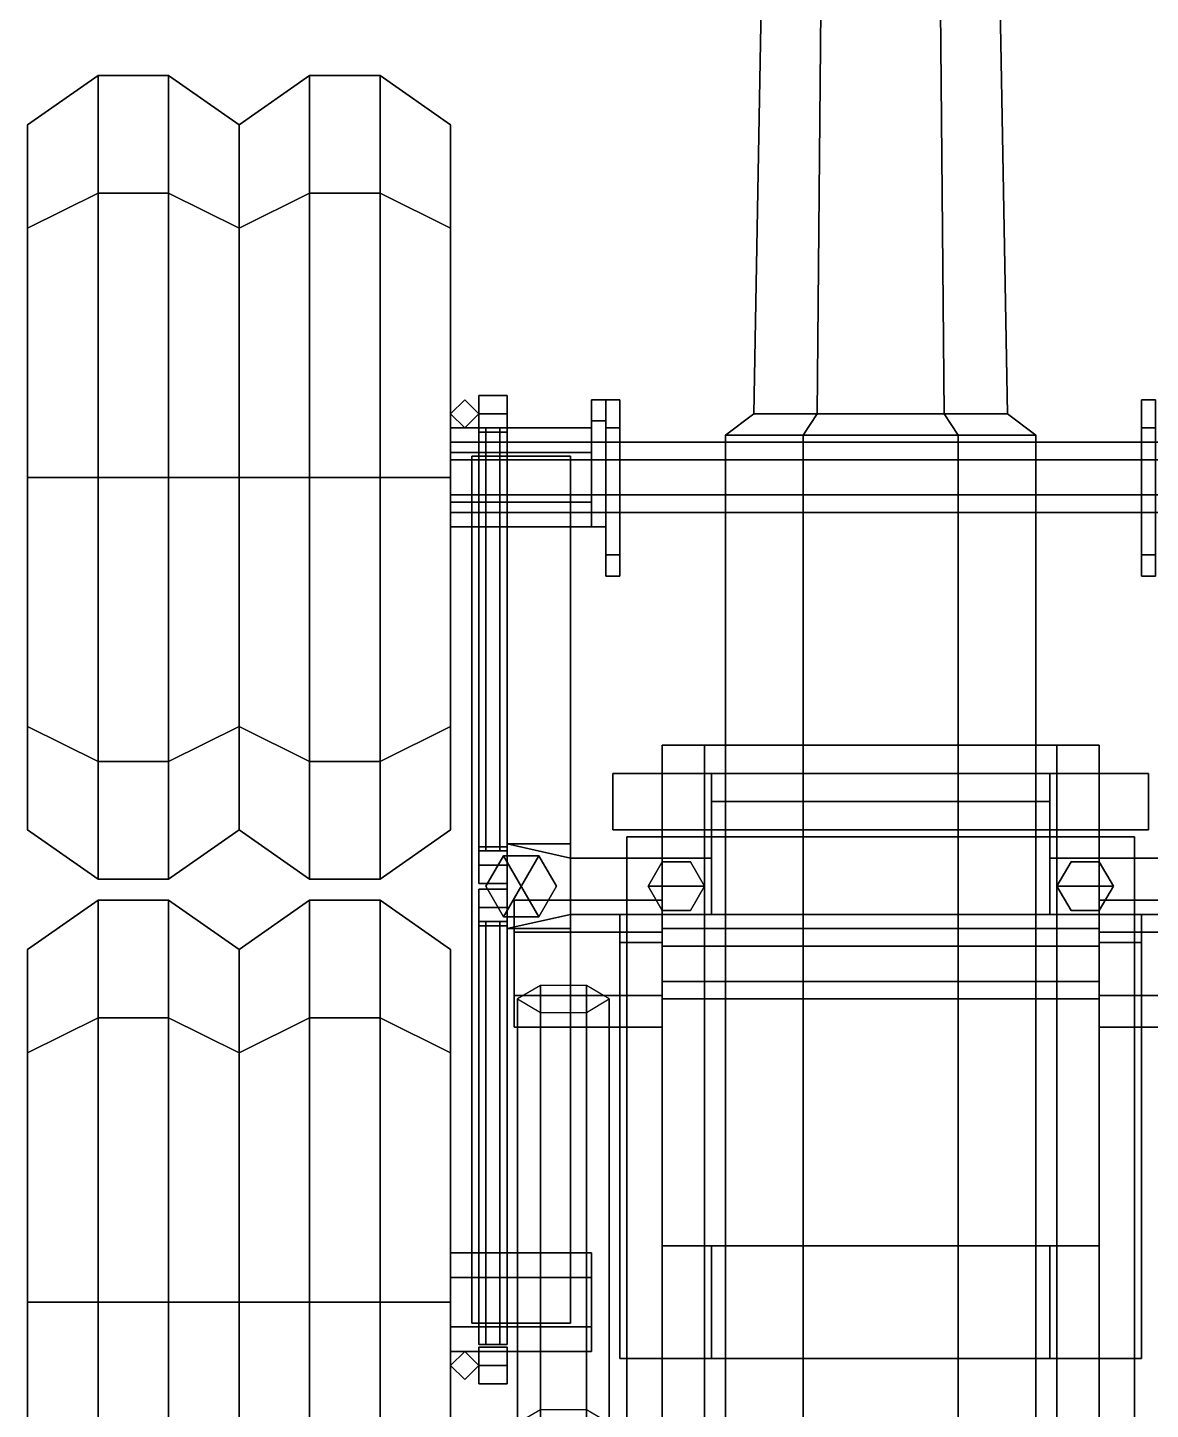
# Model space of a CAD drawing. Extents: x -1.2 to 1.2, y -5 to 5.4.
# Drawn here: x -1.21 to 0.383, y 0.608 to 2.568 of the extents above; entities that cross this region are included whole.
import ezdxf

# ---------------------------------------------------------------- set-up
doc = ezdxf.new("R2010")
doc.units = 0
doc.layers.get('0').update_dxf_attribs({"linetype": 'CONTINUOUS'})
for name, color, linetype in [('GUN', 1, 'CONTINUOUS'), ('HYDR1', 2, 'CONTINUOUS'), ('SLEEVE', 5, 'CONTINUOUS'), ('WHEEL_HOLDER', 3, 'CONTINUOUS'), ('WHEELS', 2, 'CONTINUOUS')]:
    doc.layers.add(name, color=color, linetype=linetype)

msp = doc.modelspace()

# ---------------------------------------------------------------- linework, layer by layer
for points in [[(-0.36, 1.42, 0.41), (-0.36, 0.32, 0.41), (-0.36, 0.32, 0.77), (-0.36, 1.42, 0.77)], [(-0.36, 0.32, 0.77), (0.36, 0.32, 0.77), (0.36, 1.42, 0.77), (-0.36, 1.42, 0.77)], [(-0.36, 1.42, 0.77), (0.36, 1.42, 0.77), (0.36, 1.42, 0.41), (-0.36, 1.42, 0.41)], [(0.36, 1.42, 0.77), (0.36, 0.32, 0.77), (0.36, 0.32, 0.41), (0.36, 1.42, 0.41)], [(-0.31, 1.3846, 0.77), (-0.33, 1.35, 0.77), (-0.33, 1.35, 1.16), (-0.31, 1.3846, 1.16)], [(-0.33, 1.35, 1.16), (-0.25, 1.35, 1.16), (-0.27, 1.3846, 1.16), (-0.31, 1.3846, 1.16)], [(-0.27, 1.3846, 0.77), (-0.31, 1.3846, 0.77), (-0.31, 1.3846, 1.16), (-0.27, 1.3846, 1.16)], [(-0.25, 1.35, 0.77), (-0.27, 1.3846, 0.77), (-0.27, 1.3846, 1.16), (-0.25, 1.35, 1.16)], [(0.27, 1.3846, 0.77), (0.25, 1.35, 0.77), (0.25, 1.35, 1.16), (0.27, 1.3846, 1.16)], [(0.25, 1.35, 1.16), (0.33, 1.35, 1.16), (0.31, 1.3846, 1.16), (0.27, 1.3846, 1.16)], [(0.31, 1.3846, 0.77), (0.27, 1.3846, 0.77), (0.27, 1.3846, 1.16), (0.31, 1.3846, 1.16)], [(0.33, 1.35, 0.77), (0.31, 1.3846, 0.77), (0.31, 1.3846, 1.16), (0.33, 1.35, 1.16)], [(-0.33, 1.35, 0.77), (-0.31, 1.3154, 0.77), (-0.31, 1.3154, 1.16), (-0.33, 1.35, 1.16)], [(-0.31, 1.3154, 1.16), (-0.27, 1.3154, 1.16), (-0.25, 1.35, 1.16), (-0.33, 1.35, 1.16)], [(-0.27, 1.3154, 0.77), (-0.25, 1.35, 0.77), (-0.25, 1.35, 1.16), (-0.27, 1.3154, 1.16)], [(0.25, 1.35, 0.77), (0.27, 1.3154, 0.77), (0.27, 1.3154, 1.16), (0.25, 1.35, 1.16)], [(0.27, 1.3154, 1.16), (0.31, 1.3154, 1.16), (0.33, 1.35, 1.16), (0.25, 1.35, 1.16)], [(0.31, 1.3154, 0.77), (0.33, 1.35, 0.77), (0.33, 1.35, 1.16), (0.31, 1.3154, 1.16)], [(-0.31, 1.3154, 0.77), (-0.27, 1.3154, 0.77), (-0.27, 1.3154, 1.16), (-0.31, 1.3154, 1.16)], [(0.27, 1.3154, 0.77), (0.31, 1.3154, 0.77), (0.31, 1.3154, 1.16), (0.27, 1.3154, 1.16)]]:
    msp.add_3dface(points)
at = {"layer": 'GUN'}
for points in [[(-0.06, 5.36, 2.0539), (-0.12, 5.36, 1.95), (-0.18, 2.02, 1.95), (-0.09, 2.02, 2.1059)], [(-0.12, 5.36, 1.95), (-0.06, 5.36, 1.8461), (-0.09, 2.02, 1.7941), (-0.18, 2.02, 1.95)], [(-0.12, 5.36, 1.95), (-0.06, 5.36, 2.0539), (-0.09, 2.02, 2.1059), (-0.18, 2.02, 1.95)], [(-0.06, 5.36, 1.8461), (-0.12, 5.36, 1.95), (-0.18, 2.02, 1.95), (-0.09, 2.02, 1.7941)], [(0.06, 5.36, 2.0539), (-0.06, 5.36, 2.0539), (-0.09, 2.02, 2.1059), (0.09, 2.02, 2.1059)], [(-0.06, 5.36, 1.8461), (0.06, 5.36, 1.8461), (0.09, 2.02, 1.7941), (-0.09, 2.02, 1.7941)], [(-0.06, 5.36, 2.0539), (0.06, 5.36, 2.0539), (0.09, 2.02, 2.1059), (-0.09, 2.02, 2.1059)], [(0.06, 5.36, 1.8461), (-0.06, 5.36, 1.8461), (-0.09, 2.02, 1.7941), (0.09, 2.02, 1.7941)], [(0.12, 5.36, 1.95), (0.06, 5.36, 2.0539), (0.09, 2.02, 2.1059), (0.18, 2.02, 1.95)], [(0.06, 5.36, 1.8461), (0.12, 5.36, 1.95), (0.18, 2.02, 1.95), (0.09, 2.02, 1.7941)], [(0.06, 5.36, 2.0539), (0.12, 5.36, 1.95), (0.18, 2.02, 1.95), (0.09, 2.02, 2.1059)], [(0.12, 5.36, 1.95), (0.06, 5.36, 1.8461), (0.09, 2.02, 1.7941), (0.18, 2.02, 1.95)], [(-0.09, 2.02, 2.1059), (-0.18, 2.02, 1.95), (-0.22, 1.99, 1.95), (-0.11, 1.99, 2.1405)], [(-0.18, 2.02, 1.95), (-0.09, 2.02, 1.7941), (-0.11, 1.99, 1.7595), (-0.22, 1.99, 1.95)], [(0.18, 2.02, 1.95), (-0.18, 2.02, 1.95), (-0.09, 2.02, 2.1059), (0.09, 2.02, 2.1059)], [(0.09, 2.02, 1.7941), (-0.09, 2.02, 1.7941), (-0.18, 2.02, 1.95), (0.18, 2.02, 1.95)], [(0.09, 2.02, 2.1059), (-0.09, 2.02, 2.1059), (-0.11, 1.99, 2.1405), (0.11, 1.99, 2.1405)], [(-0.09, 2.02, 1.7941), (0.09, 2.02, 1.7941), (0.11, 1.99, 1.7595), (-0.11, 1.99, 1.7595)], [(0.18, 2.02, 1.95), (0.09, 2.02, 2.1059), (0.11, 1.99, 2.1405), (0.22, 1.99, 1.95)], [(0.09, 2.02, 1.7941), (0.18, 2.02, 1.95), (0.22, 1.99, 1.95), (0.11, 1.99, 1.7595)], [(-0.11, 1.99, 2.1405), (-0.22, 1.99, 1.95), (-0.22, 0.5, 1.95), (-0.11, 0.5, 2.1405)], [(-0.22, 1.99, 1.95), (-0.11, 1.99, 1.7595), (-0.11, 0.5, 1.7595), (-0.22, 0.5, 1.95)], [(0.11, 1.99, 2.1405), (-0.11, 1.99, 2.1405), (-0.11, 0.5, 2.1405), (0.11, 0.5, 2.1405)], [(-0.11, 1.99, 1.7595), (0.11, 1.99, 1.7595), (0.11, 0.5, 1.7595), (-0.11, 0.5, 1.7595)], [(0.22, 1.99, 1.95), (0.11, 1.99, 2.1405), (0.11, 0.5, 2.1405), (0.22, 0.5, 1.95)], [(0.11, 1.99, 1.7595), (0.22, 1.99, 1.95), (0.22, 0.5, 1.95), (0.11, 0.5, 1.7595)]]:
    msp.add_3dface(points, dxfattribs=at)
at = {"layer": 'HYDR1'}
for points in [[(-0.52, 1.285, 1.5821), (-0.52, 1.195, 1.5821), (-0.52, 1.15, 1.66), (-0.52, 1.33, 1.66)], [(-0.52, 1.33, 1.66), (-0.52, 1.15, 1.66), (-0.52, 1.195, 1.7379), (-0.52, 1.285, 1.7379)], [(-0.52, 1.285, 1.5821), (-0.52, 1.33, 1.66), (-0.31, 1.33, 1.66), (-0.31, 1.285, 1.5821)], [(-0.52, 1.33, 1.66), (-0.52, 1.285, 1.7379), (-0.31, 1.285, 1.7379), (-0.31, 1.33, 1.66)], [(0.52, 1.285, 1.7379), (0.52, 1.33, 1.66), (0.31, 1.33, 1.66), (0.31, 1.285, 1.7379)], [(0.52, 1.33, 1.66), (0.52, 1.285, 1.5821), (0.31, 1.285, 1.5821), (0.31, 1.33, 1.66)], [(-0.52, 1.195, 1.5821), (-0.52, 1.285, 1.5821), (-0.31, 1.285, 1.5821), (-0.31, 1.195, 1.5821)], [(-0.52, 1.285, 1.7379), (-0.52, 1.195, 1.7379), (-0.31, 1.195, 1.7379), (-0.31, 1.285, 1.7379)], [(0.52, 1.195, 1.7379), (0.52, 1.285, 1.7379), (0.31, 1.285, 1.7379), (0.31, 1.195, 1.7379)], [(0.52, 1.285, 1.5821), (0.52, 1.195, 1.5821), (0.31, 1.195, 1.5821), (0.31, 1.285, 1.5821)], [(-0.4825, 1.2093, 1.7329), (-0.515, 1.19, 1.68), (-0.515, 0.5886, 1.8989), (-0.4825, 0.6078, 1.9518)], [(-0.4175, 1.2093, 1.7329), (-0.4825, 1.2093, 1.7329), (-0.4825, 0.6078, 1.9518), (-0.4175, 0.6078, 1.9518)], [(-0.385, 1.19, 1.68), (-0.4175, 1.2093, 1.7329), (-0.4175, 0.6078, 1.9518), (-0.385, 0.5886, 1.8989)], [(-0.52, 1.15, 1.66), (-0.52, 1.195, 1.5821), (-0.31, 1.195, 1.5821), (-0.31, 1.15, 1.66)], [(-0.52, 1.195, 1.7379), (-0.52, 1.15, 1.66), (-0.31, 1.15, 1.66), (-0.31, 1.195, 1.7379)], [(-0.515, 1.19, 1.68), (-0.4825, 1.1707, 1.6271), (-0.4825, 0.5693, 1.846), (-0.515, 0.5886, 1.8989)], [(-0.4175, 1.1707, 1.6271), (-0.385, 1.19, 1.68), (-0.385, 0.5886, 1.8989), (-0.4175, 0.5693, 1.846)], [(0.52, 1.15, 1.66), (0.52, 1.195, 1.7379), (0.31, 1.195, 1.7379), (0.31, 1.15, 1.66)], [(0.52, 1.195, 1.5821), (0.52, 1.15, 1.66), (0.31, 1.15, 1.66), (0.31, 1.195, 1.5821)], [(-0.4825, 1.1707, 1.6271), (-0.4175, 1.1707, 1.6271), (-0.4175, 0.5693, 1.846), (-0.4825, 0.5693, 1.846)]]:
    msp.add_3dface(points, dxfattribs=at)
at = {"layer": 'SLEEVE'}
for points in [[(-0.25, 1.55, 1.39), (-0.25, -0.53, 1.39), (-0.31, -0.53, 1.45), (-0.31, 1.55, 1.45)], [(0.31, 1.55, 1.45), (0.25, 1.55, 1.39), (-0.25, 1.55, 1.39), (-0.31, 1.55, 1.45)], [(-0.31, 1.55, 1.45), (-0.31, -0.53, 1.45), (-0.31, -0.53, 1.76), (-0.31, 1.55, 1.76)], [(0.31, 1.55, 1.76), (0.31, 1.55, 1.45), (-0.31, 1.55, 1.45), (-0.31, 1.55, 1.76)], [(-0.31, 1.55, 1.76), (-0.31, -0.53, 1.76), (0.31, -0.53, 1.76), (0.31, 1.55, 1.76)], [(0.25, 1.55, 1.39), (0.25, -0.53, 1.39), (-0.25, -0.53, 1.39), (-0.25, 1.55, 1.39)], [(0.31, -0.53, 1.45), (0.25, -0.53, 1.39), (0.25, 1.55, 1.39), (0.31, 1.55, 1.45)], [(0.31, -0.53, 1.76), (0.31, -0.53, 1.45), (0.31, 1.55, 1.45), (0.31, 1.55, 1.76)]]:
    msp.add_3dface(points, dxfattribs=at)
at = {"layer": 'WHEEL_HOLDER'}
for points in [[(-0.59, 2.04, 0.56), (-0.61, 2.02, 0.56), (-0.61, 2.02, 0.8), (-0.59, 2.04, 0.8)], [(-0.57, 2.02, 0.8), (-0.59, 2.04, 0.8), (-0.61, 2.02, 0.8), (-0.59, 2, 0.8)], [(-0.59, 2.04, 0.56), (-0.57, 2.02, 0.56), (-0.59, 2, 0.56), (-0.61, 2.02, 0.56)], [(-0.57, 2.02, 0.56), (-0.59, 2.04, 0.56), (-0.59, 2.04, 0.8), (-0.57, 2.02, 0.8)], [(-0.53, 2.046, 0.805), (-0.53, 2.046, 0.775), (-0.57, 2.046, 0.775), (-0.57, 2.046, 0.805)], [(-0.57, 1.994, 0.805), (-0.57, 2.046, 0.775), (-0.57, 2.02, 0.76), (-0.57, 1.994, 0.775)], [(-0.53, 2.046, 0.775), (-0.53, 2.02, 0.76), (-0.57, 2.02, 0.76), (-0.57, 2.046, 0.775)], [(-0.57, 2.02, 0.82), (-0.57, 2.046, 0.805), (-0.57, 2.046, 0.775), (-0.57, 1.994, 0.805)], [(-0.53, 2.02, 0.82), (-0.53, 2.046, 0.805), (-0.57, 2.046, 0.805), (-0.57, 2.02, 0.82)], [(-0.53, 1.994, 0.805), (-0.53, 2.046, 0.775), (-0.53, 2.02, 0.76), (-0.53, 1.994, 0.775)], [(-0.53, 2.02, 0.82), (-0.53, 2.046, 0.805), (-0.53, 2.046, 0.775), (-0.53, 1.994, 0.805)], [(-0.39, 2.01, 0.67), (-0.39, 2.04, 0.51), (-0.41, 2.04, 0.51), (-0.41, 2.01, 0.67)], [(-0.41, 2.04, 0.51), (-0.41, 1.86, 0.51), (-0.41, 1.86, 0.67), (-0.41, 2.01, 0.67)], [(-0.39, 2.04, 0.51), (-0.39, 1.86, 0.51), (-0.41, 1.86, 0.51), (-0.41, 2.04, 0.51)], [(-0.37, 1.82, 1.24), (-0.37, 2.04, 0.65), (-0.39, 2.04, 0.65), (-0.39, 1.82, 1.24)], [(-0.39, 2.04, 0.65), (-0.39, 2, 0.64), (-0.39, 1.79, 1.24), (-0.39, 1.82, 1.24)], [(-0.37, 2.04, 0.65), (-0.37, 2, 0.64), (-0.39, 2, 0.64), (-0.39, 2.04, 0.65)], [(-0.39, 1.86, 0.67), (-0.39, 1.86, 0.51), (-0.39, 2.04, 0.51), (-0.39, 2.01, 0.67)], [(-0.37, 1.79, 1.24), (-0.37, 2, 0.64), (-0.37, 2.04, 0.65), (-0.37, 1.82, 1.24)], [(0.37, 2.04, 0.65), (0.37, 2, 0.64), (0.37, 1.79, 1.24), (0.37, 1.82, 1.24)], [(0.39, 1.82, 1.24), (0.39, 2.04, 0.65), (0.37, 2.04, 0.65), (0.37, 1.82, 1.24)], [(0.39, 2.04, 0.65), (0.39, 2, 0.64), (0.37, 2, 0.64), (0.37, 2.04, 0.65)], [(-0.61, 2.02, 0.56), (-0.59, 2, 0.56), (-0.59, 2, 0.8), (-0.61, 2.02, 0.8)], [(-0.59, 2, 0.56), (-0.57, 2.02, 0.56), (-0.57, 2.02, 0.8), (-0.59, 2, 0.8)], [(-0.53, 2.02, 0.76), (-0.53, 1.994, 0.775), (-0.57, 1.994, 0.775), (-0.57, 2.02, 0.76)], [(-0.53, 1.994, 0.805), (-0.53, 2.02, 0.82), (-0.57, 2.02, 0.82), (-0.57, 1.994, 0.805)], [(-0.41, 1.965, 0.6306), (-0.41, 2, 0.57), (-0.61, 2, 0.57), (-0.61, 1.965, 0.6306)], [(-0.41, 2, 0.57), (-0.41, 1.965, 0.5094), (-0.61, 1.965, 0.5094), (-0.61, 2, 0.57)], [(-0.56, 2, 0.8073), (-0.57, 2, 0.79), (-0.57, 1.4, 0.79), (-0.56, 1.4, 0.8073)], [(-0.57, 2, 0.79), (-0.56, 2, 0.7727), (-0.56, 1.4, 0.7727), (-0.57, 1.4, 0.79)], [(-0.54, 2, 0.8073), (-0.56, 2, 0.8073), (-0.56, 1.4, 0.8073), (-0.54, 1.4, 0.8073)], [(-0.56, 2, 0.7727), (-0.54, 2, 0.7727), (-0.54, 1.4, 0.7727), (-0.56, 1.4, 0.7727)], [(-0.53, 2, 0.79), (-0.54, 2, 0.8073), (-0.54, 1.4, 0.8073), (-0.53, 1.4, 0.79)], [(-0.54, 2, 0.7727), (-0.53, 2, 0.79), (-0.53, 1.4, 0.79), (-0.54, 1.4, 0.7727)], [(-0.41, 2.01, 0.67), (-0.41, 1.86, 0.67), (-0.39, 1.86, 0.67), (-0.39, 2.01, 0.67)], [(-0.41, 1.86, 0.57), (-0.41, 2, 0.57), (-0.41, 1.965, 0.6306), (-0.41, 1.895, 0.6306)], [(-0.41, 1.895, 0.5094), (-0.41, 1.965, 0.5094), (-0.41, 2, 0.57), (-0.41, 1.86, 0.57)], [(-0.39, 1.79, 1.24), (-0.39, 2, 0.64), (-0.37, 2, 0.64), (-0.37, 1.79, 1.24)], [(0.37, 1.79, 1.24), (0.37, 2, 0.64), (0.39, 2, 0.64), (0.39, 1.79, 1.24)], [(-0.53, 1.994, 0.775), (-0.53, 1.994, 0.805), (-0.57, 1.994, 0.805), (-0.57, 1.994, 0.775)], [(-0.41, 1.895, 0.6306), (-0.41, 1.965, 0.6306), (-0.61, 1.965, 0.6306), (-0.61, 1.895, 0.6306)], [(-0.41, 1.965, 0.5094), (-0.41, 1.895, 0.5094), (-0.61, 1.895, 0.5094), (-0.61, 1.965, 0.5094)], [(-0.58, 1.96, 0.63), (-0.58, 0.73, 0.63), (-0.58, 0.73, 0.66), (-0.58, 1.96, 0.66)], [(-0.44, 1.96, 0.63), (-0.44, 0.73, 0.63), (-0.58, 0.73, 0.63), (-0.58, 1.96, 0.63)], [(-0.58, 0.73, 0.66), (-0.44, 0.73, 0.66), (-0.44, 1.96, 0.66), (-0.58, 1.96, 0.66)], [(-0.58, 1.96, 0.66), (-0.44, 1.96, 0.66), (-0.44, 1.96, 0.63), (-0.58, 1.96, 0.63)], [(-0.58, 1.96, 0.48), (-0.58, 0.73, 0.48), (-0.58, 0.73, 0.51), (-0.58, 1.96, 0.51)], [(-0.58, 0.73, 0.51), (-0.44, 0.73, 0.51), (-0.44, 1.96, 0.51), (-0.58, 1.96, 0.51)], [(-0.58, 1.96, 0.51), (-0.44, 1.96, 0.51), (-0.44, 1.96, 0.48), (-0.58, 1.96, 0.48)], [(-0.44, 1.96, 0.48), (-0.44, 0.73, 0.48), (-0.58, 0.73, 0.48), (-0.58, 1.96, 0.48)], [(-0.44, 1.96, 0.66), (-0.44, 0.73, 0.66), (-0.44, 0.73, 0.63), (-0.44, 1.96, 0.63)], [(-0.44, 1.96, 0.51), (-0.44, 0.73, 0.51), (-0.44, 0.73, 0.48), (-0.44, 1.96, 0.48)], [(-0.41, 1.86, 0.57), (-0.41, 1.895, 0.6306), (-0.61, 1.895, 0.6306), (-0.61, 1.86, 0.57)], [(-0.41, 1.895, 0.5094), (-0.41, 1.86, 0.57), (-0.61, 1.86, 0.57), (-0.61, 1.895, 0.5094)], [(-0.41, 1.86, 0.67), (-0.41, 1.86, 0.51), (-0.39, 1.86, 0.51), (-0.39, 1.86, 0.67)], [(-0.39, 1.82, 1.24), (-0.39, 1.79, 1.24), (-0.37, 1.79, 1.24), (-0.37, 1.82, 1.24)], [(0.37, 1.82, 1.24), (0.37, 1.79, 1.24), (0.39, 1.79, 1.24), (0.39, 1.82, 1.24)], [(-0.38, 1.51, 0.82), (-0.24, 1.51, 0.82), (-0.24, 1.51, 0.51), (-0.38, 1.51, 0.51)], [(-0.38, 1.43, 0.82), (-0.24, 1.43, 0.82), (-0.24, 1.51, 0.82), (-0.38, 1.51, 0.82)], [(-0.24, 1.51, 0.51), (-0.24, 1.43, 0.51), (-0.38, 1.43, 0.51), (-0.38, 1.51, 0.51)], [(-0.38, 1.51, 0.51), (-0.38, 1.43, 0.51), (-0.38, 1.43, 0.82), (-0.38, 1.51, 0.82)], [(0.24, 1.51, 0.43), (0.24, 1.43, 0.43), (-0.24, 1.43, 0.43), (-0.24, 1.51, 0.43)], [(-0.24, 1.51, 0.77), (0.24, 1.51, 0.77), (0.24, 1.51, 0.43), (-0.24, 1.51, 0.43)], [(-0.24, 1.43, 0.77), (0.24, 1.43, 0.77), (0.24, 1.51, 0.77), (-0.24, 1.51, 0.77)], [(-0.24, 1.51, 0.82), (-0.24, 1.47, 0.82), (-0.24, 1.47, 0.77), (-0.24, 1.51, 0.77)], [(0.24, 1.51, 0.51), (0.24, 1.43, 0.51), (0.24, 1.43, 0.43), (0.24, 1.51, 0.43)], [(0.24, 1.43, 0.82), (0.38, 1.43, 0.82), (0.38, 1.51, 0.82), (0.24, 1.51, 0.82)], [(0.24, 1.51, 0.82), (0.38, 1.51, 0.82), (0.38, 1.51, 0.51), (0.24, 1.51, 0.51)], [(0.38, 1.51, 0.51), (0.38, 1.43, 0.51), (0.24, 1.43, 0.51), (0.24, 1.51, 0.51)], [(0.24, 1.51, 0.77), (0.24, 1.43, 0.77), (0.24, 1.43, 0.82), (0.24, 1.51, 0.82)], [(0.38, 1.51, 0.82), (0.38, 1.43, 0.82), (0.38, 1.43, 0.51), (0.38, 1.51, 0.51)], [(-0.24, 1.31, 0.82), (-0.11, 1.31, 0.88), (-0.11, 1.47, 0.88), (-0.24, 1.47, 0.82)], [(-0.24, 1.47, 0.82), (-0.11, 1.47, 0.88), (-0.11, 1.47, 0.84), (-0.24, 1.47, 0.78)], [(-0.11, 1.47, 0.84), (-0.11, 1.31, 0.84), (-0.24, 1.31, 0.78), (-0.24, 1.47, 0.78)], [(-0.11, 1.47, 0.88), (0.11, 1.47, 0.88), (0.11, 1.47, 0.84), (-0.11, 1.47, 0.84)], [(-0.11, 1.31, 0.88), (0.11, 1.31, 0.88), (0.11, 1.47, 0.88), (-0.11, 1.47, 0.88)], [(0.11, 1.47, 0.84), (0.11, 1.31, 0.84), (-0.11, 1.31, 0.84), (-0.11, 1.47, 0.84)], [(0.11, 1.47, 0.88), (0.24, 1.47, 0.82), (0.24, 1.47, 0.78), (0.11, 1.47, 0.84)], [(0.11, 1.31, 0.88), (0.24, 1.31, 0.82), (0.24, 1.47, 0.82), (0.11, 1.47, 0.88)], [(0.24, 1.47, 0.78), (0.24, 1.31, 0.78), (0.11, 1.31, 0.84), (0.11, 1.47, 0.84)], [(-0.38, 1.43, 0.51), (-0.24, 1.43, 0.51), (-0.24, 1.43, 0.82), (-0.38, 1.43, 0.82)], [(-0.24, 1.43, 0.78), (-0.24, 1.39, 0.78), (-0.24, 1.39, 0.82), (-0.24, 1.43, 0.82)], [(-0.24, 1.43, 0.43), (0.24, 1.43, 0.43), (0.24, 1.43, 0.77), (-0.24, 1.43, 0.77)], [(0.24, 1.43, 0.82), (0.24, 1.39, 0.82), (0.24, 1.39, 0.78), (0.24, 1.43, 0.78)], [(0.24, 1.43, 0.51), (0.38, 1.43, 0.51), (0.38, 1.43, 0.82), (0.24, 1.43, 0.82)], [(-0.53, 1.38, 0.82), (-0.53, 1.406, 0.805), (-0.57, 1.406, 0.805), (-0.57, 1.38, 0.82)], [(-0.57, 1.38, 0.82), (-0.57, 1.406, 0.805), (-0.57, 1.406, 0.775), (-0.57, 1.354, 0.805)], [(-0.53, 1.406, 0.805), (-0.53, 1.406, 0.775), (-0.57, 1.406, 0.775), (-0.57, 1.406, 0.805)], [(-0.53, 1.406, 0.775), (-0.53, 1.38, 0.76), (-0.57, 1.38, 0.76), (-0.57, 1.406, 0.775)], [(-0.57, 1.354, 0.805), (-0.57, 1.406, 0.775), (-0.57, 1.38, 0.76), (-0.57, 1.354, 0.775)], [(-0.535, 1.3933, 0.51), (-0.56, 1.35, 0.51), (-0.56, 1.35, 0.77), (-0.535, 1.3933, 0.77)], [(-0.535, 1.3933, 0.51), (-0.485, 1.3067, 0.51), (-0.535, 1.3067, 0.51), (-0.56, 1.35, 0.51)], [(-0.535, 1.3067, 0.77), (-0.485, 1.3933, 0.77), (-0.535, 1.3933, 0.77), (-0.56, 1.35, 0.77)], [(-0.485, 1.3933, 0.51), (-0.535, 1.3933, 0.51), (-0.535, 1.3933, 0.77), (-0.485, 1.3933, 0.77)], [(-0.485, 1.3933, 0.51), (-0.46, 1.35, 0.51), (-0.485, 1.3067, 0.51), (-0.535, 1.3933, 0.51)], [(-0.485, 1.3067, 0.77), (-0.46, 1.35, 0.77), (-0.485, 1.3933, 0.77), (-0.535, 1.3067, 0.77)], [(-0.44, 1.39, 0.82), (-0.53, 1.41, 0.79), (-0.53, 1.29, 0.79), (-0.44, 1.31, 0.82)], [(-0.44, 1.41, 0.77), (-0.53, 1.41, 0.77), (-0.53, 1.41, 0.79), (-0.44, 1.39, 0.82)], [(-0.53, 1.29, 0.77), (-0.53, 1.41, 0.77), (-0.44, 1.41, 0.77), (-0.44, 1.29, 0.77)], [(-0.53, 1.29, 0.79), (-0.53, 1.41, 0.79), (-0.53, 1.41, 0.77), (-0.53, 1.29, 0.77)], [(-0.53, 1.38, 0.82), (-0.53, 1.406, 0.805), (-0.53, 1.406, 0.775), (-0.53, 1.354, 0.805)], [(-0.53, 1.354, 0.805), (-0.53, 1.406, 0.775), (-0.53, 1.38, 0.76), (-0.53, 1.354, 0.775)], [(-0.46, 1.35, 0.51), (-0.485, 1.3933, 0.51), (-0.485, 1.3933, 0.77), (-0.46, 1.35, 0.77)], [(-0.44, 1.29, 0.77), (-0.44, 1.41, 0.77), (-0.44, 1.39, 0.82), (-0.44, 1.31, 0.82)], [(-0.53, 1.354, 0.805), (-0.53, 1.38, 0.82), (-0.57, 1.38, 0.82), (-0.57, 1.354, 0.805)], [(-0.53, 1.38, 0.76), (-0.53, 1.354, 0.775), (-0.57, 1.354, 0.775), (-0.57, 1.38, 0.76)], [(-0.44, 1.31, 0.82), (-0.24, 1.31, 0.82), (-0.24, 1.39, 0.82), (-0.44, 1.39, 0.82)], [(-0.44, 1.39, 0.82), (-0.24, 1.39, 0.82), (-0.24, 1.39, 0.78), (-0.44, 1.39, 0.78)], [(-0.24, 1.39, 0.78), (-0.24, 1.31, 0.78), (-0.44, 1.31, 0.78), (-0.44, 1.39, 0.78)], [(-0.24, 1.39, 0.82), (-0.24, 1.31, 0.82), (-0.24, 1.31, 0.78), (-0.24, 1.39, 0.78)], [(0.44, 1.39, 0.78), (0.44, 1.31, 0.78), (0.24, 1.31, 0.78), (0.24, 1.39, 0.78)], [(0.24, 1.31, 0.82), (0.44, 1.31, 0.82), (0.44, 1.39, 0.82), (0.24, 1.39, 0.82)], [(0.24, 1.39, 0.82), (0.44, 1.39, 0.82), (0.44, 1.39, 0.78), (0.24, 1.39, 0.78)], [(-0.53, 1.354, 0.775), (-0.53, 1.354, 0.805), (-0.57, 1.354, 0.805), (-0.57, 1.354, 0.775)], [(-0.57, 1.32, 0.82), (-0.57, 1.346, 0.805), (-0.57, 1.346, 0.775), (-0.57, 1.294, 0.805)], [(-0.53, 1.32, 0.82), (-0.53, 1.346, 0.805), (-0.57, 1.346, 0.805), (-0.57, 1.32, 0.82)], [(-0.57, 1.294, 0.805), (-0.57, 1.346, 0.775), (-0.57, 1.32, 0.76), (-0.57, 1.294, 0.775)], [(-0.53, 1.346, 0.775), (-0.53, 1.32, 0.76), (-0.57, 1.32, 0.76), (-0.57, 1.346, 0.775)], [(-0.53, 1.346, 0.805), (-0.53, 1.346, 0.775), (-0.57, 1.346, 0.775), (-0.57, 1.346, 0.805)], [(-0.56, 1.35, 0.51), (-0.535, 1.3067, 0.51), (-0.535, 1.3067, 0.77), (-0.56, 1.35, 0.77)], [(-0.53, 1.32, 0.82), (-0.53, 1.346, 0.805), (-0.53, 1.346, 0.775), (-0.53, 1.294, 0.805)], [(-0.53, 1.294, 0.805), (-0.53, 1.346, 0.775), (-0.53, 1.32, 0.76), (-0.53, 1.294, 0.775)], [(-0.485, 1.3067, 0.51), (-0.46, 1.35, 0.51), (-0.46, 1.35, 0.77), (-0.485, 1.3067, 0.77)], [(-0.53, 1.294, 0.805), (-0.53, 1.32, 0.82), (-0.57, 1.32, 0.82), (-0.57, 1.294, 0.805)], [(-0.53, 1.32, 0.76), (-0.53, 1.294, 0.775), (-0.57, 1.294, 0.775), (-0.57, 1.32, 0.76)], [(-0.57, 1.3, 0.79), (-0.56, 1.3, 0.7727), (-0.56, 0.7, 0.7727), (-0.57, 0.7, 0.79)], [(-0.56, 1.3, 0.8073), (-0.57, 1.3, 0.79), (-0.57, 0.7, 0.79), (-0.56, 0.7, 0.8073)], [(-0.53, 1.294, 0.775), (-0.53, 1.294, 0.805), (-0.57, 1.294, 0.805), (-0.57, 1.294, 0.775)], [(-0.56, 1.3, 0.7727), (-0.54, 1.3, 0.7727), (-0.54, 0.7, 0.7727), (-0.56, 0.7, 0.7727)], [(-0.54, 1.3, 0.8073), (-0.56, 1.3, 0.8073), (-0.56, 0.7, 0.8073), (-0.54, 0.7, 0.8073)], [(-0.54, 1.3, 0.7727), (-0.53, 1.3, 0.79), (-0.53, 0.7, 0.79), (-0.54, 0.7, 0.7727)], [(-0.53, 1.3, 0.79), (-0.54, 1.3, 0.8073), (-0.54, 0.7, 0.8073), (-0.53, 0.7, 0.79)], [(-0.535, 1.3067, 0.51), (-0.485, 1.3067, 0.51), (-0.485, 1.3067, 0.77), (-0.535, 1.3067, 0.77)], [(-0.44, 1.31, 0.82), (-0.53, 1.29, 0.79), (-0.53, 1.29, 0.77), (-0.44, 1.29, 0.77)], [(-0.44, 1.31, 0.78), (-0.24, 1.31, 0.78), (-0.24, 1.31, 0.82), (-0.44, 1.31, 0.82)], [(-0.37, 1.31, 0.78), (-0.24, 1.31, 0.78), (-0.24, 1.31, 0.82), (-0.37, 1.31, 0.82)], [(-0.37, 1.27, 0.87), (-0.31, 1.27, 0.87), (-0.31, 1.31, 0.82), (-0.37, 1.31, 0.82)], [(-0.31, 1.31, 0.78), (-0.31, 1.27, 0.77), (-0.37, 1.27, 0.77), (-0.37, 1.31, 0.78)], [(-0.37, 1.31, 0.78), (-0.37, 1.27, 0.77), (-0.37, 1.27, 0.87), (-0.37, 1.31, 0.82)], [(-0.31, 1.31, 0.82), (-0.31, 1.27, 0.87), (-0.31, 1.27, 0.77), (-0.31, 1.31, 0.78)], [(-0.24, 1.31, 0.78), (-0.11, 1.31, 0.84), (-0.11, 1.31, 0.88), (-0.24, 1.31, 0.82)], [(-0.11, 1.31, 0.84), (0.11, 1.31, 0.84), (0.11, 1.31, 0.88), (-0.11, 1.31, 0.88)], [(0.11, 1.31, 0.84), (0.24, 1.31, 0.78), (0.24, 1.31, 0.82), (0.11, 1.31, 0.88)], [(0.24, 1.31, 0.78), (0.44, 1.31, 0.78), (0.44, 1.31, 0.82), (0.24, 1.31, 0.82)], [(0.31, 1.31, 0.78), (0.31, 1.27, 0.77), (0.31, 1.27, 0.87), (0.31, 1.31, 0.82)], [(0.31, 1.27, 0.87), (0.37, 1.27, 0.87), (0.37, 1.31, 0.82), (0.31, 1.31, 0.82)], [(0.37, 1.31, 0.78), (0.37, 1.27, 0.77), (0.31, 1.27, 0.77), (0.31, 1.31, 0.78)], [(0.37, 1.31, 0.82), (0.37, 1.27, 0.87), (0.37, 1.27, 0.77), (0.37, 1.31, 0.78)], [(0.31, 1.265, 0.8633), (0.31, 1.29, 0.82), (-0.31, 1.29, 0.82), (-0.31, 1.265, 0.8633)], [(0.31, 1.29, 0.82), (0.31, 1.265, 0.7767), (-0.31, 1.265, 0.7767), (-0.31, 1.29, 0.82)], [(-0.37, 0.68, 0.87), (-0.31, 0.68, 0.87), (-0.31, 1.27, 0.87), (-0.37, 1.27, 0.87)], [(-0.31, 1.27, 0.77), (-0.31, 0.68, 0.77), (-0.37, 0.68, 0.77), (-0.37, 1.27, 0.77)], [(-0.37, 1.27, 0.77), (-0.37, 0.68, 0.77), (-0.37, 0.68, 0.87), (-0.37, 1.27, 0.87)], [(-0.31, 1.27, 0.87), (-0.31, 0.84, 0.87), (-0.31, 0.84, 0.77), (-0.31, 1.27, 0.77)], [(0.31, 1.215, 0.8633), (0.31, 1.265, 0.8633), (-0.31, 1.265, 0.8633), (-0.31, 1.215, 0.8633)], [(0.31, 1.265, 0.7767), (0.31, 1.215, 0.7767), (-0.31, 1.215, 0.7767), (-0.31, 1.265, 0.7767)], [(0.31, 0.68, 0.87), (0.37, 0.68, 0.87), (0.37, 1.27, 0.87), (0.31, 1.27, 0.87)], [(0.37, 1.27, 0.77), (0.37, 0.68, 0.77), (0.31, 0.68, 0.77), (0.31, 1.27, 0.77)], [(0.31, 1.27, 0.77), (0.31, 0.84, 0.77), (0.31, 0.84, 0.87), (0.31, 1.27, 0.87)], [(0.37, 1.27, 0.87), (0.37, 0.68, 0.87), (0.37, 0.68, 0.77), (0.37, 1.27, 0.77)], [(0.31, 1.19, 0.82), (0.31, 1.215, 0.8633), (-0.31, 1.215, 0.8633), (-0.31, 1.19, 0.82)], [(0.31, 1.215, 0.7767), (0.31, 1.19, 0.82), (-0.31, 1.19, 0.82), (-0.31, 1.215, 0.7767)], [(-0.41, 0.795, 0.6306), (-0.41, 0.83, 0.57), (-0.61, 0.83, 0.57), (-0.61, 0.795, 0.6306)], [(-0.41, 0.83, 0.57), (-0.41, 0.795, 0.5094), (-0.61, 0.795, 0.5094), (-0.61, 0.83, 0.57)], [(-0.41, 0.69, 0.57), (-0.41, 0.83, 0.57), (-0.41, 0.795, 0.6306), (-0.41, 0.725, 0.6306)], [(-0.41, 0.725, 0.5094), (-0.41, 0.795, 0.5094), (-0.41, 0.83, 0.57), (-0.41, 0.69, 0.57)], [(-0.31, 0.84, 0.87), (-0.24, 0.84, 0.87), (-0.24, 0.84, 0.77), (-0.31, 0.84, 0.77)], [(-0.31, 0.68, 0.87), (-0.24, 0.68, 0.87), (-0.24, 0.84, 0.87), (-0.31, 0.84, 0.87)], [(-0.24, 0.84, 0.77), (-0.24, 0.68, 0.77), (-0.31, 0.68, 0.77), (-0.31, 0.84, 0.77)], [(-0.24, 0.68, 0.87), (-0.11, 0.68, 1.1), (-0.11, 0.84, 1.1), (-0.24, 0.84, 0.87)], [(-0.24, 0.84, 0.87), (-0.11, 0.84, 1.1), (-0.11, 0.84, 1.03), (-0.24, 0.84, 0.78)], [(-0.11, 0.84, 1.03), (-0.11, 0.68, 1.03), (-0.24, 0.68, 0.78), (-0.24, 0.84, 0.78)], [(-0.24, 0.84, 0.78), (-0.24, 0.68, 0.78), (-0.24, 0.68, 0.77), (-0.24, 0.84, 0.77)], [(-0.11, 0.68, 1.1), (0.11, 0.68, 1.1), (0.11, 0.84, 1.1), (-0.11, 0.84, 1.1)], [(-0.11, 0.84, 1.1), (0.11, 0.84, 1.1), (0.11, 0.84, 1.03), (-0.11, 0.84, 1.03)], [(0.11, 0.84, 1.03), (0.11, 0.68, 1.03), (-0.11, 0.68, 1.03), (-0.11, 0.84, 1.03)], [(-0.11, 0.84, 1.1), (-0.11, 0.68, 1.1), (-0.11, 0.68, 1.03), (-0.11, 0.84, 1.03)], [(-0.11, 0.84, 1.03), (-0.11, 0.68, 1.03), (-0.11, 0.68, 1.1), (-0.11, 0.84, 1.1)], [(0.11, 0.68, 1.1), (0.24, 0.68, 0.87), (0.24, 0.84, 0.87), (0.11, 0.84, 1.1)], [(0.11, 0.84, 1.1), (0.24, 0.84, 0.87), (0.24, 0.84, 0.78), (0.11, 0.84, 1.03)], [(0.24, 0.84, 0.78), (0.24, 0.68, 0.78), (0.11, 0.68, 1.03), (0.11, 0.84, 1.03)], [(0.24, 0.68, 0.87), (0.31, 0.68, 0.87), (0.31, 0.84, 0.87), (0.24, 0.84, 0.87)], [(0.31, 0.84, 0.77), (0.31, 0.68, 0.77), (0.24, 0.68, 0.77), (0.24, 0.84, 0.77)], [(0.24, 0.84, 0.77), (0.24, 0.68, 0.77), (0.24, 0.68, 0.78), (0.24, 0.84, 0.78)], [(0.24, 0.84, 0.87), (0.31, 0.84, 0.87), (0.31, 0.84, 0.77), (0.24, 0.84, 0.77)], [(-0.41, 0.725, 0.6306), (-0.41, 0.795, 0.6306), (-0.61, 0.795, 0.6306), (-0.61, 0.725, 0.6306)], [(-0.41, 0.795, 0.5094), (-0.41, 0.725, 0.5094), (-0.61, 0.725, 0.5094), (-0.61, 0.795, 0.5094)], [(-0.58, 0.73, 0.63), (-0.44, 0.73, 0.63), (-0.44, 0.73, 0.66), (-0.58, 0.73, 0.66)], [(-0.58, 0.73, 0.48), (-0.44, 0.73, 0.48), (-0.44, 0.73, 0.51), (-0.58, 0.73, 0.51)], [(-0.41, 0.69, 0.57), (-0.41, 0.725, 0.6306), (-0.61, 0.725, 0.6306), (-0.61, 0.69, 0.57)], [(-0.41, 0.725, 0.5094), (-0.41, 0.69, 0.57), (-0.61, 0.69, 0.57), (-0.61, 0.725, 0.5094)], [(-0.59, 0.69, 0.56), (-0.61, 0.67, 0.56), (-0.61, 0.67, 0.8), (-0.59, 0.69, 0.8)], [(-0.59, 0.69, 0.56), (-0.57, 0.67, 0.56), (-0.59, 0.65, 0.56), (-0.61, 0.67, 0.56)], [(-0.57, 0.67, 0.8), (-0.59, 0.69, 0.8), (-0.61, 0.67, 0.8), (-0.59, 0.65, 0.8)], [(-0.57, 0.67, 0.56), (-0.59, 0.69, 0.56), (-0.59, 0.69, 0.8), (-0.57, 0.67, 0.8)], [(-0.53, 0.696, 0.775), (-0.53, 0.67, 0.76), (-0.57, 0.67, 0.76), (-0.57, 0.696, 0.775)], [(-0.57, 0.644, 0.805), (-0.57, 0.696, 0.775), (-0.57, 0.67, 0.76), (-0.57, 0.644, 0.775)], [(-0.53, 0.67, 0.82), (-0.53, 0.696, 0.805), (-0.57, 0.696, 0.805), (-0.57, 0.67, 0.82)], [(-0.57, 0.67, 0.82), (-0.57, 0.696, 0.805), (-0.57, 0.696, 0.775), (-0.57, 0.644, 0.805)], [(-0.53, 0.696, 0.805), (-0.53, 0.696, 0.775), (-0.57, 0.696, 0.775), (-0.57, 0.696, 0.805)], [(-0.53, 0.644, 0.805), (-0.53, 0.696, 0.775), (-0.53, 0.67, 0.76), (-0.53, 0.644, 0.775)], [(-0.53, 0.67, 0.82), (-0.53, 0.696, 0.805), (-0.53, 0.696, 0.775), (-0.53, 0.644, 0.805)], [(-0.61, 0.67, 0.56), (-0.59, 0.65, 0.56), (-0.59, 0.65, 0.8), (-0.61, 0.67, 0.8)], [(-0.59, 0.65, 0.56), (-0.57, 0.67, 0.56), (-0.57, 0.67, 0.8), (-0.59, 0.65, 0.8)], [(-0.53, 0.67, 0.76), (-0.53, 0.644, 0.775), (-0.57, 0.644, 0.775), (-0.57, 0.67, 0.76)], [(-0.53, 0.644, 0.805), (-0.53, 0.67, 0.82), (-0.57, 0.67, 0.82), (-0.57, 0.644, 0.805)], [(-0.37, 0.68, 0.77), (-0.24, 0.68, 0.77), (-0.24, 0.68, 0.87), (-0.37, 0.68, 0.87)], [(-0.24, 0.68, 0.78), (-0.11, 0.68, 1.03), (-0.11, 0.68, 1.1), (-0.24, 0.68, 0.87)], [(-0.11, 0.68, 1.03), (0.11, 0.68, 1.03), (0.11, 0.68, 1.1), (-0.11, 0.68, 1.1)], [(0.11, 0.68, 1.03), (0.24, 0.68, 0.78), (0.24, 0.68, 0.87), (0.11, 0.68, 1.1)], [(0.24, 0.68, 0.77), (0.37, 0.68, 0.77), (0.37, 0.68, 0.87), (0.24, 0.68, 0.87)], [(-0.53, 0.644, 0.775), (-0.53, 0.644, 0.805), (-0.57, 0.644, 0.805), (-0.57, 0.644, 0.775)]]:
    msp.add_3dface(points, dxfattribs=at)
at = {"layer": 'WHEELS'}
for points in [[(-1.11, 2.5, 0.57), (-1.11, 2.3331, 0.1669), (-1.21, 2.2836, 0.2164), (-1.21, 2.43, 0.57)], [(-1.11, 2.3331, 0.9731), (-1.11, 2.5, 0.57), (-1.21, 2.43, 0.57), (-1.21, 2.2836, 0.9236)], [(-1.01, 2.3331, 0.9731), (-1.01, 2.5, 0.57), (-1.11, 2.5, 0.57), (-1.11, 2.3331, 0.9731)], [(-1.01, 2.5, 0.57), (-1.01, 2.3331, 0.1669), (-1.11, 2.3331, 0.1669), (-1.11, 2.5, 0.57)], [(-1.01, 2.5, 0.57), (-1.01, 2.3331, 0.9731), (-0.91, 2.2836, 0.9236), (-0.91, 2.43, 0.57)], [(-1.01, 2.3331, 0.1669), (-1.01, 2.5, 0.57), (-0.91, 2.43, 0.57), (-0.91, 2.2836, 0.2164)], [(-0.81, 2.3331, 0.9731), (-0.81, 2.5, 0.57), (-0.91, 2.43, 0.57), (-0.91, 2.2836, 0.9236)], [(-0.81, 2.5, 0.57), (-0.81, 2.3331, 0.1669), (-0.91, 2.2836, 0.2164), (-0.91, 2.43, 0.57)], [(-0.81, 2.5, 0.57), (-0.81, 2.3331, 0.9731), (-0.71, 2.3331, 0.9731), (-0.71, 2.5, 0.57)], [(-0.81, 2.3331, 0.1669), (-0.81, 2.5, 0.57), (-0.71, 2.5, 0.57), (-0.71, 2.3331, 0.1669)], [(-0.71, 2.5, 0.57), (-0.71, 2.3331, 0.9731), (-0.61, 2.2836, 0.9236), (-0.61, 2.43, 0.57)], [(-0.71, 2.3331, 0.1669), (-0.71, 2.5, 0.57), (-0.61, 2.43, 0.57), (-0.61, 2.2836, 0.2164)], [(-1.21, 1.5764, 0.2164), (-1.21, 2.43, 0.57), (-1.21, 2.2836, 0.2164), (-1.21, 1.93, 0.07)], [(-1.21, 1.43, 0.57), (-1.21, 2.2836, 0.9236), (-1.21, 2.43, 0.57), (-1.21, 1.5764, 0.2164)], [(-0.61, 2.43, 0.57), (-0.61, 1.5764, 0.9236), (-0.61, 1.43, 0.57), (-0.61, 2.2836, 0.2164)], [(-0.61, 2.2836, 0.9236), (-0.61, 1.93, 1.07), (-0.61, 1.5764, 0.9236), (-0.61, 2.43, 0.57)], [(-1.11, 2.3331, 0.1669), (-1.11, 1.93), (-1.21, 1.93, 0.07), (-1.21, 2.2836, 0.2164)], [(-1.11, 1.93, 1.14), (-1.11, 2.3331, 0.9731), (-1.21, 2.2836, 0.9236), (-1.21, 1.93, 1.07)], [(-1.01, 2.3331, 0.1669), (-1.01, 1.93), (-1.11, 1.93), (-1.11, 2.3331, 0.1669)], [(-1.01, 1.93, 1.14), (-1.01, 2.3331, 0.9731), (-1.11, 2.3331, 0.9731), (-1.11, 1.93, 1.14)], [(-1.01, 2.3331, 0.9731), (-1.01, 1.93, 1.14), (-0.91, 1.93, 1.07), (-0.91, 2.2836, 0.9236)], [(-1.01, 1.93), (-1.01, 2.3331, 0.1669), (-0.91, 2.2836, 0.2164), (-0.91, 1.93, 0.07)], [(-0.81, 2.3331, 0.1669), (-0.81, 1.93), (-0.91, 1.93, 0.07), (-0.91, 2.2836, 0.2164)], [(-0.81, 1.93, 1.14), (-0.81, 2.3331, 0.9731), (-0.91, 2.2836, 0.9236), (-0.91, 1.93, 1.07)], [(-0.81, 1.93), (-0.81, 2.3331, 0.1669), (-0.71, 2.3331, 0.1669), (-0.71, 1.93)], [(-0.81, 2.3331, 0.9731), (-0.81, 1.93, 1.14), (-0.71, 1.93, 1.14), (-0.71, 2.3331, 0.9731)], [(-0.71, 1.93), (-0.71, 2.3331, 0.1669), (-0.61, 2.2836, 0.2164), (-0.61, 1.93, 0.07)], [(-0.71, 2.3331, 0.9731), (-0.71, 1.93, 1.14), (-0.61, 1.93, 1.07), (-0.61, 2.2836, 0.9236)], [(-1.21, 1.5764, 0.9236), (-1.21, 1.93, 1.07), (-1.21, 2.2836, 0.9236), (-1.21, 1.43, 0.57)], [(-0.61, 2.2836, 0.2164), (-0.61, 1.43, 0.57), (-0.61, 1.5764, 0.2164), (-0.61, 1.93, 0.07)], [(0.61, 1.955, 0.6133), (0.61, 1.98, 0.57), (-0.61, 1.98, 0.57), (-0.61, 1.955, 0.6133)], [(0.61, 1.98, 0.57), (0.61, 1.955, 0.5267), (-0.61, 1.955, 0.5267), (-0.61, 1.98, 0.57)], [(0.61, 1.905, 0.6133), (0.61, 1.955, 0.6133), (-0.61, 1.955, 0.6133), (-0.61, 1.905, 0.6133)], [(0.61, 1.955, 0.5267), (0.61, 1.905, 0.5267), (-0.61, 1.905, 0.5267), (-0.61, 1.955, 0.5267)], [(-1.11, 1.93), (-1.11, 1.5269, 0.1669), (-1.21, 1.5764, 0.2164), (-1.21, 1.93, 0.07)], [(-1.11, 1.5269, 0.9731), (-1.11, 1.93, 1.14), (-1.21, 1.93, 1.07), (-1.21, 1.5764, 0.9236)], [(-1.01, 1.93), (-1.01, 1.5269, 0.1669), (-1.11, 1.5269, 0.1669), (-1.11, 1.93)], [(-1.01, 1.5269, 0.9731), (-1.01, 1.93, 1.14), (-1.11, 1.93, 1.14), (-1.11, 1.5269, 0.9731)], [(-1.01, 1.5269, 0.1669), (-1.01, 1.93), (-0.91, 1.93, 0.07), (-0.91, 1.5764, 0.2164)], [(-1.01, 1.93, 1.14), (-1.01, 1.5269, 0.9731), (-0.91, 1.5764, 0.9236), (-0.91, 1.93, 1.07)], [(-0.81, 1.93), (-0.81, 1.5269, 0.1669), (-0.91, 1.5764, 0.2164), (-0.91, 1.93, 0.07)], [(-0.81, 1.5269, 0.9731), (-0.81, 1.93, 1.14), (-0.91, 1.93, 1.07), (-0.91, 1.5764, 0.9236)], [(-0.81, 1.5269, 0.1669), (-0.81, 1.93), (-0.71, 1.93), (-0.71, 1.5269, 0.1669)], [(-0.81, 1.93, 1.14), (-0.81, 1.5269, 0.9731), (-0.71, 1.5269, 0.9731), (-0.71, 1.93, 1.14)], [(-0.71, 1.5269, 0.1669), (-0.71, 1.93), (-0.61, 1.93, 0.07), (-0.61, 1.5764, 0.2164)], [(-0.71, 1.93, 1.14), (-0.71, 1.5269, 0.9731), (-0.61, 1.5764, 0.9236), (-0.61, 1.93, 1.07)], [(0.61, 1.88, 0.57), (0.61, 1.905, 0.6133), (-0.61, 1.905, 0.6133), (-0.61, 1.88, 0.57)], [(0.61, 1.905, 0.5267), (0.61, 1.88, 0.57), (-0.61, 1.88, 0.57), (-0.61, 1.905, 0.5267)], [(-1.11, 1.36, 0.57), (-1.11, 1.5269, 0.9731), (-1.21, 1.5764, 0.9236), (-1.21, 1.43, 0.57)], [(-1.11, 1.5269, 0.1669), (-1.11, 1.36, 0.57), (-1.21, 1.43, 0.57), (-1.21, 1.5764, 0.2164)], [(-1.01, 1.5269, 0.9731), (-1.01, 1.36, 0.57), (-0.91, 1.43, 0.57), (-0.91, 1.5764, 0.9236)], [(-1.01, 1.36, 0.57), (-1.01, 1.5269, 0.1669), (-0.91, 1.5764, 0.2164), (-0.91, 1.43, 0.57)], [(-0.81, 1.36, 0.57), (-0.81, 1.5269, 0.9731), (-0.91, 1.5764, 0.9236), (-0.91, 1.43, 0.57)], [(-0.81, 1.5269, 0.1669), (-0.81, 1.36, 0.57), (-0.91, 1.43, 0.57), (-0.91, 1.5764, 0.2164)], [(-0.71, 1.5269, 0.9731), (-0.71, 1.36, 0.57), (-0.61, 1.43, 0.57), (-0.61, 1.5764, 0.9236)], [(-0.71, 1.36, 0.57), (-0.71, 1.5269, 0.1669), (-0.61, 1.5764, 0.2164), (-0.61, 1.43, 0.57)], [(-1.01, 1.36, 0.57), (-1.01, 1.5269, 0.9731), (-1.11, 1.5269, 0.9731), (-1.11, 1.36, 0.57)], [(-1.01, 1.5269, 0.1669), (-1.01, 1.36, 0.57), (-1.11, 1.36, 0.57), (-1.11, 1.5269, 0.1669)], [(-0.81, 1.5269, 0.9731), (-0.81, 1.36, 0.57), (-0.71, 1.36, 0.57), (-0.71, 1.5269, 0.9731)], [(-0.81, 1.36, 0.57), (-0.81, 1.5269, 0.1669), (-0.71, 1.5269, 0.1669), (-0.71, 1.36, 0.57)], [(-1.11, 1.1631, 0.9731), (-1.11, 1.33, 0.57), (-1.21, 1.26, 0.57), (-1.21, 1.1136, 0.9236)], [(-1.11, 1.33, 0.57), (-1.11, 1.1631, 0.1669), (-1.21, 1.1136, 0.2164), (-1.21, 1.26, 0.57)], [(-1.01, 1.1631, 0.9731), (-1.01, 1.33, 0.57), (-1.11, 1.33, 0.57), (-1.11, 1.1631, 0.9731)], [(-1.01, 1.33, 0.57), (-1.01, 1.1631, 0.1669), (-1.11, 1.1631, 0.1669), (-1.11, 1.33, 0.57)], [(-1.01, 1.1631, 0.1669), (-1.01, 1.33, 0.57), (-0.91, 1.26, 0.57), (-0.91, 1.1136, 0.2164)], [(-1.01, 1.33, 0.57), (-1.01, 1.1631, 0.9731), (-0.91, 1.1136, 0.9236), (-0.91, 1.26, 0.57)], [(-0.81, 1.33, 0.57), (-0.81, 1.1631, 0.1669), (-0.91, 1.1136, 0.2164), (-0.91, 1.26, 0.57)], [(-0.81, 1.1631, 0.9731), (-0.81, 1.33, 0.57), (-0.91, 1.26, 0.57), (-0.91, 1.1136, 0.9236)], [(-0.81, 1.33, 0.57), (-0.81, 1.1631, 0.9731), (-0.71, 1.1631, 0.9731), (-0.71, 1.33, 0.57)], [(-0.81, 1.1631, 0.1669), (-0.81, 1.33, 0.57), (-0.71, 1.33, 0.57), (-0.71, 1.1631, 0.1669)], [(-0.71, 1.1631, 0.1669), (-0.71, 1.33, 0.57), (-0.61, 1.26, 0.57), (-0.61, 1.1136, 0.2164)], [(-0.71, 1.33, 0.57), (-0.71, 1.1631, 0.9731), (-0.61, 1.1136, 0.9236), (-0.61, 1.26, 0.57)], [(-1.21, 0.26, 0.57), (-1.21, 1.1136, 0.9236), (-1.21, 1.26, 0.57), (-1.21, 0.4064, 0.2164)], [(-1.21, 0.4064, 0.2164), (-1.21, 1.26, 0.57), (-1.21, 1.1136, 0.2164), (-1.21, 0.76, 0.07)], [(-0.61, 1.1136, 0.9236), (-0.61, 0.76, 1.07), (-0.61, 0.4064, 0.9236), (-0.61, 1.26, 0.57)], [(-0.61, 1.26, 0.57), (-0.61, 0.4064, 0.9236), (-0.61, 0.26, 0.57), (-0.61, 1.1136, 0.2164)], [(-1.11, 0.76, 1.14), (-1.11, 1.1631, 0.9731), (-1.21, 1.1136, 0.9236), (-1.21, 0.76, 1.07)], [(-1.11, 1.1631, 0.1669), (-1.11, 0.76), (-1.21, 0.76, 0.07), (-1.21, 1.1136, 0.2164)], [(-1.01, 0.76, 1.14), (-1.01, 1.1631, 0.9731), (-1.11, 1.1631, 0.9731), (-1.11, 0.76, 1.14)], [(-1.01, 1.1631, 0.1669), (-1.01, 0.76), (-1.11, 0.76), (-1.11, 1.1631, 0.1669)], [(-1.01, 0.76), (-1.01, 1.1631, 0.1669), (-0.91, 1.1136, 0.2164), (-0.91, 0.76, 0.07)], [(-1.01, 1.1631, 0.9731), (-1.01, 0.76, 1.14), (-0.91, 0.76, 1.07), (-0.91, 1.1136, 0.9236)], [(-0.81, 0.76, 1.14), (-0.81, 1.1631, 0.9731), (-0.91, 1.1136, 0.9236), (-0.91, 0.76, 1.07)], [(-0.81, 1.1631, 0.1669), (-0.81, 0.76), (-0.91, 0.76, 0.07), (-0.91, 1.1136, 0.2164)], [(-0.81, 1.1631, 0.9731), (-0.81, 0.76, 1.14), (-0.71, 0.76, 1.14), (-0.71, 1.1631, 0.9731)], [(-0.81, 0.76), (-0.81, 1.1631, 0.1669), (-0.71, 1.1631, 0.1669), (-0.71, 0.76)], [(-0.71, 1.1631, 0.9731), (-0.71, 0.76, 1.14), (-0.61, 0.76, 1.07), (-0.61, 1.1136, 0.9236)], [(-0.71, 0.76), (-0.71, 1.1631, 0.1669), (-0.61, 1.1136, 0.2164), (-0.61, 0.76, 0.07)], [(-1.21, 0.4064, 0.9236), (-1.21, 0.76, 1.07), (-1.21, 1.1136, 0.9236), (-1.21, 0.26, 0.57)], [(-0.61, 1.1136, 0.2164), (-0.61, 0.26, 0.57), (-0.61, 0.4064, 0.2164), (-0.61, 0.76, 0.07)], [(-1.11, 0.76), (-1.11, 0.3569, 0.1669), (-1.21, 0.4064, 0.2164), (-1.21, 0.76, 0.07)], [(-1.11, 0.3569, 0.9731), (-1.11, 0.76, 1.14), (-1.21, 0.76, 1.07), (-1.21, 0.4064, 0.9236)], [(-1.01, 0.76), (-1.01, 0.3569, 0.1669), (-1.11, 0.3569, 0.1669), (-1.11, 0.76)], [(-1.01, 0.3569, 0.9731), (-1.01, 0.76, 1.14), (-1.11, 0.76, 1.14), (-1.11, 0.3569, 0.9731)], [(-1.01, 0.3569, 0.1669), (-1.01, 0.76), (-0.91, 0.76, 0.07), (-0.91, 0.4064, 0.2164)], [(-1.01, 0.76, 1.14), (-1.01, 0.3569, 0.9731), (-0.91, 0.4064, 0.9236), (-0.91, 0.76, 1.07)], [(-0.81, 0.76), (-0.81, 0.3569, 0.1669), (-0.91, 0.4064, 0.2164), (-0.91, 0.76, 0.07)], [(-0.81, 0.3569, 0.9731), (-0.81, 0.76, 1.14), (-0.91, 0.76, 1.07), (-0.91, 0.4064, 0.9236)], [(-0.81, 0.3569, 0.1669), (-0.81, 0.76), (-0.71, 0.76), (-0.71, 0.3569, 0.1669)], [(-0.81, 0.76, 1.14), (-0.81, 0.3569, 0.9731), (-0.71, 0.3569, 0.9731), (-0.71, 0.76, 1.14)], [(-0.71, 0.3569, 0.1669), (-0.71, 0.76), (-0.61, 0.76, 0.07), (-0.61, 0.4064, 0.2164)], [(-0.71, 0.76, 1.14), (-0.71, 0.3569, 0.9731), (-0.61, 0.4064, 0.9236), (-0.61, 0.76, 1.07)]]:
    msp.add_3dface(points, dxfattribs=at)

doc.saveas('drawing.dxf')
